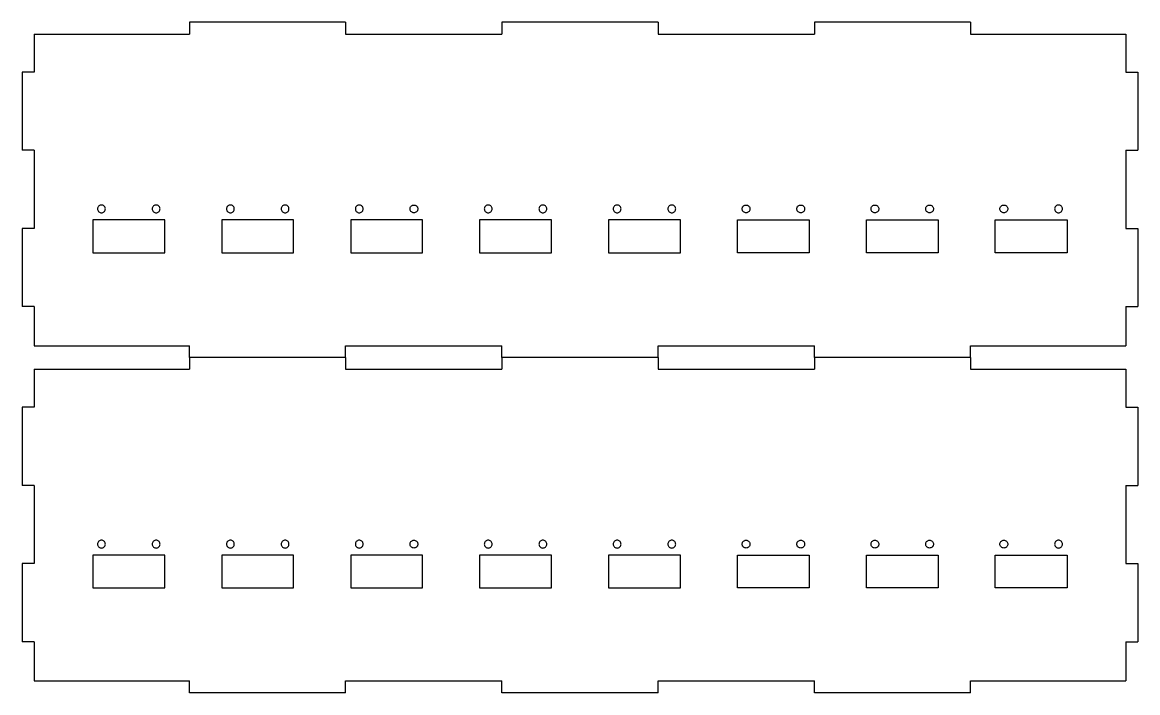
# Model space of a CAD drawing. Extents: x 141 to 952, y 136 to 693.
# Drawn here: x 455.4 to 740.9, y 521.9 to 693.5 of the extents above; entities that cross this region are included whole.
import ezdxf

# ---------------------------------------------------------------- set-up
doc = ezdxf.new("R2010")
doc.units = 0
doc.header["$MEASUREMENT"] = 0
doc.layers.get('0').update_dxf_attribs({"linetype": 'CONTINUOUS'})

msp = doc.modelspace()

# ---------------------------------------------------------------- linework, layer by layer
at = {"color": 7}
for p, q in [((538.18, 693.48), (498.18, 693.48)), ((618.18, 693.48), (578.18, 693.48)), ((698.18, 693.48), (658.18, 693.48)), ((458.41, 690.48), (498.18, 690.48)), ((538.18, 690.48), (578.18, 690.48)), ((618.18, 690.48), (658.18, 690.48)), ((698.18, 690.48), (737.94, 690.48)), ((474.69, 645.9), (474.68, 645.73)), ((474.68, 645.73), (474.69, 645.56)), ((474.74, 646.07), (474.69, 645.9)), ((474.69, 645.56), (474.74, 645.39)), ((474.81, 646.23), (474.74, 646.07)), ((474.74, 645.39), (474.81, 645.23)), ((474.91, 646.37), (474.81, 646.23)), ((475.04, 646.5), (474.91, 646.37)), ((475.18, 646.6), (475.04, 646.5)), ((475.34, 646.67), (475.18, 646.6)), ((475.51, 646.71), (475.34, 646.67)), ((475.68, 646.73), (475.51, 646.71)), ((475.85, 646.71), (475.68, 646.73)), ((476.02, 646.67), (475.85, 646.71)), ((476.18, 646.6), (476.02, 646.67)), ((476.32, 646.5), (476.18, 646.6)), ((476.45, 646.37), (476.32, 646.5)), ((476.55, 646.23), (476.45, 646.37)), ((476.62, 646.07), (476.55, 646.23)), ((476.55, 645.23), (476.62, 645.39)), ((476.66, 645.9), (476.62, 646.07)), ((476.62, 645.39), (476.66, 645.56)), ((476.68, 645.73), (476.66, 645.9)), ((476.66, 645.56), (476.68, 645.73)), ((488.69, 645.9), (488.68, 645.73)), ((488.68, 645.73), (488.69, 645.56)), ((488.74, 646.07), (488.69, 645.9)), ((488.69, 645.56), (488.74, 645.39)), ((488.81, 646.23), (488.74, 646.07)), ((488.74, 645.39), (488.81, 645.23)), ((488.91, 646.37), (488.81, 646.23)), ((489.04, 646.5), (488.91, 646.37)), ((489.18, 646.6), (489.04, 646.5)), ((489.34, 646.67), (489.18, 646.6)), ((489.51, 646.71), (489.34, 646.67)), ((489.68, 646.73), (489.51, 646.71)), ((489.85, 646.71), (489.68, 646.73)), ((490.02, 646.67), (489.85, 646.71)), ((490.18, 646.6), (490.02, 646.67)), ((490.32, 646.5), (490.18, 646.6)), ((490.45, 646.37), (490.32, 646.5)), ((490.55, 646.23), (490.45, 646.37)), ((490.62, 646.07), (490.55, 646.23)), ((490.55, 645.23), (490.62, 645.39)), ((490.66, 645.9), (490.62, 646.07)), ((490.62, 645.39), (490.66, 645.56)), ((490.68, 645.73), (490.66, 645.9)), ((490.66, 645.56), (490.68, 645.73)), ((507.69, 645.9), (507.68, 645.73)), ((507.68, 645.73), (507.69, 645.56)), ((507.74, 646.07), (507.69, 645.9)), ((507.69, 645.56), (507.74, 645.39)), ((507.81, 646.23), (507.74, 646.07)), ((507.74, 645.39), (507.81, 645.23)), ((507.91, 646.37), (507.81, 646.23)), ((508.04, 646.5), (507.91, 646.37)), ((508.18, 646.6), (508.04, 646.5)), ((508.34, 646.67), (508.18, 646.6)), ((508.51, 646.71), (508.34, 646.67)), ((508.68, 646.73), (508.51, 646.71)), ((508.85, 646.71), (508.68, 646.73)), ((509.02, 646.67), (508.85, 646.71)), ((509.18, 646.6), (509.02, 646.67)), ((509.32, 646.5), (509.18, 646.6)), ((509.45, 646.37), (509.32, 646.5)), ((509.55, 646.23), (509.45, 646.37)), ((509.62, 646.07), (509.55, 646.23)), ((509.55, 645.23), (509.62, 645.39)), ((509.66, 645.9), (509.62, 646.07)), ((509.62, 645.39), (509.66, 645.56)), ((509.68, 645.73), (509.66, 645.9)), ((509.66, 645.56), (509.68, 645.73)), ((521.69, 645.9), (521.68, 645.73)), ((521.68, 645.73), (521.69, 645.56)), ((521.74, 646.07), (521.69, 645.9)), ((521.69, 645.56), (521.74, 645.39)), ((521.81, 646.23), (521.74, 646.07)), ((521.74, 645.39), (521.81, 645.23)), ((521.91, 646.37), (521.81, 646.23)), ((522.04, 646.5), (521.91, 646.37)), ((522.18, 646.6), (522.04, 646.5)), ((522.34, 646.67), (522.18, 646.6)), ((522.51, 646.71), (522.34, 646.67)), ((522.68, 646.73), (522.51, 646.71)), ((522.85, 646.71), (522.68, 646.73)), ((523.02, 646.67), (522.85, 646.71)), ((523.18, 646.6), (523.02, 646.67)), ((523.32, 646.5), (523.18, 646.6)), ((523.45, 646.37), (523.32, 646.5)), ((523.55, 646.23), (523.45, 646.37)), ((523.62, 646.07), (523.55, 646.23)), ((523.55, 645.23), (523.62, 645.39)), ((523.66, 645.9), (523.62, 646.07)), ((523.62, 645.39), (523.66, 645.56)), ((523.68, 645.73), (523.66, 645.9)), ((523.66, 645.56), (523.68, 645.73)), ((540.69, 645.9), (540.68, 645.73)), ((540.68, 645.73), (540.69, 645.56)), ((540.74, 646.07), (540.69, 645.9)), ((540.69, 645.56), (540.74, 645.39)), ((540.81, 646.23), (540.74, 646.07)), ((540.74, 645.39), (540.81, 645.23)), ((540.91, 646.37), (540.81, 646.23)), ((541.04, 646.5), (540.91, 646.37)), ((541.18, 646.6), (541.04, 646.5)), ((541.34, 646.67), (541.18, 646.6)), ((541.51, 646.71), (541.34, 646.67)), ((541.68, 646.73), (541.51, 646.71)), ((541.85, 646.71), (541.68, 646.73)), ((542.02, 646.67), (541.85, 646.71)), ((542.18, 646.6), (542.02, 646.67)), ((542.32, 646.5), (542.18, 646.6)), ((542.45, 646.37), (542.32, 646.5)), ((542.55, 646.23), (542.45, 646.37)), ((542.62, 646.07), (542.55, 646.23)), ((542.55, 645.23), (542.62, 645.39)), ((542.66, 645.9), (542.62, 646.07)), ((542.62, 645.39), (542.66, 645.56)), ((542.68, 645.73), (542.66, 645.9)), ((542.66, 645.56), (542.68, 645.73)), ((554.68, 645.73), (554.69, 645.9)), ((554.69, 645.56), (554.68, 645.73)), ((554.69, 645.9), (554.74, 646.07)), ((554.74, 645.39), (554.69, 645.56)), ((554.74, 646.07), (554.81, 646.23)), ((554.81, 645.23), (554.74, 645.39)), ((554.81, 646.23), (554.91, 646.37)), ((554.91, 646.37), (555.04, 646.5)), ((555.04, 646.5), (555.18, 646.6)), ((555.18, 646.6), (555.34, 646.67)), ((555.34, 646.67), (555.5, 646.71)), ((555.5, 646.71), (555.68, 646.73)), ((555.68, 646.73), (555.85, 646.71)), ((555.85, 646.71), (556.02, 646.67)), ((556.02, 646.67), (556.18, 646.6)), ((556.18, 646.6), (556.32, 646.5)), ((556.32, 646.5), (556.44, 646.37)), ((556.44, 646.37), (556.54, 646.23)), ((556.54, 646.23), (556.62, 646.07)), ((556.62, 645.39), (556.55, 645.23)), ((556.62, 646.07), (556.66, 645.9)), ((556.66, 645.56), (556.62, 645.39)), ((556.66, 645.9), (556.68, 645.73)), ((556.68, 645.73), (556.66, 645.56)), ((573.69, 645.9), (573.68, 645.73)), ((573.68, 645.73), (573.69, 645.56)), ((573.74, 646.07), (573.69, 645.9)), ((573.69, 645.56), (573.74, 645.39)), ((573.81, 646.23), (573.74, 646.07)), ((573.74, 645.39), (573.81, 645.23)), ((573.91, 646.37), (573.81, 646.23)), ((574.04, 646.5), (573.91, 646.37)), ((574.18, 646.6), (574.04, 646.5)), ((574.34, 646.67), (574.18, 646.6)), ((574.51, 646.71), (574.34, 646.67)), ((574.68, 646.73), (574.51, 646.71)), ((574.85, 646.71), (574.68, 646.73)), ((575.02, 646.67), (574.85, 646.71)), ((575.18, 646.6), (575.02, 646.67)), ((575.32, 646.5), (575.18, 646.6)), ((575.45, 646.37), (575.32, 646.5)), ((575.55, 646.23), (575.45, 646.37)), ((575.62, 646.07), (575.55, 646.23)), ((575.55, 645.23), (575.62, 645.39)), ((575.66, 645.9), (575.62, 646.07)), ((575.62, 645.39), (575.66, 645.56)), ((575.68, 645.73), (575.66, 645.9)), ((575.66, 645.56), (575.68, 645.73)), ((587.69, 645.9), (587.68, 645.73)), ((587.68, 645.73), (587.69, 645.56)), ((587.74, 646.07), (587.69, 645.9)), ((587.69, 645.56), (587.74, 645.39)), ((587.81, 646.23), (587.74, 646.07)), ((587.74, 645.39), (587.81, 645.23)), ((587.91, 646.37), (587.81, 646.23)), ((588.04, 646.5), (587.91, 646.37)), ((588.18, 646.6), (588.04, 646.5)), ((588.34, 646.67), (588.18, 646.6)), ((588.51, 646.71), (588.34, 646.67)), ((588.68, 646.73), (588.51, 646.71)), ((588.85, 646.71), (588.68, 646.73)), ((589.02, 646.67), (588.85, 646.71)), ((589.18, 646.6), (589.02, 646.67)), ((589.32, 646.5), (589.18, 646.6)), ((589.45, 646.37), (589.32, 646.5)), ((589.55, 646.23), (589.45, 646.37)), ((589.62, 646.07), (589.55, 646.23)), ((589.55, 645.23), (589.62, 645.39)), ((589.66, 645.9), (589.62, 646.07)), ((589.62, 645.39), (589.66, 645.56)), ((589.68, 645.73), (589.66, 645.9)), ((589.66, 645.56), (589.68, 645.73)), ((606.69, 645.9), (606.68, 645.73)), ((606.68, 645.73), (606.69, 645.56)), ((606.74, 646.07), (606.69, 645.9)), ((606.69, 645.56), (606.74, 645.39)), ((606.81, 646.23), (606.74, 646.07)), ((606.74, 645.39), (606.81, 645.23)), ((606.91, 646.37), (606.81, 646.23)), ((607.04, 646.5), (606.91, 646.37)), ((607.18, 646.6), (607.04, 646.5)), ((607.34, 646.67), (607.18, 646.6)), ((607.51, 646.71), (607.34, 646.67)), ((607.68, 646.73), (607.51, 646.71)), ((607.85, 646.71), (607.68, 646.73)), ((608.02, 646.67), (607.85, 646.71)), ((608.18, 646.6), (608.02, 646.67)), ((608.32, 646.5), (608.18, 646.6)), ((608.45, 646.37), (608.32, 646.5)), ((608.55, 646.23), (608.45, 646.37)), ((608.62, 646.07), (608.55, 646.23)), ((608.55, 645.23), (608.62, 645.39)), ((608.66, 645.9), (608.62, 646.07)), ((608.62, 645.39), (608.66, 645.56)), ((608.68, 645.73), (608.66, 645.9)), ((608.66, 645.56), (608.68, 645.73)), ((620.69, 645.9), (620.68, 645.73)), ((620.68, 645.73), (620.69, 645.56)), ((620.74, 646.07), (620.69, 645.9)), ((620.69, 645.56), (620.74, 645.39)), ((620.81, 646.23), (620.74, 646.07)), ((620.74, 645.39), (620.81, 645.23)), ((620.91, 646.37), (620.81, 646.23)), ((621.04, 646.5), (620.91, 646.37)), ((621.18, 646.6), (621.04, 646.5)), ((621.34, 646.67), (621.18, 646.6)), ((621.51, 646.71), (621.34, 646.67)), ((621.68, 646.73), (621.51, 646.71)), ((621.85, 646.71), (621.68, 646.73)), ((622.02, 646.67), (621.85, 646.71)), ((622.18, 646.6), (622.02, 646.67)), ((622.32, 646.5), (622.18, 646.6)), ((622.45, 646.37), (622.32, 646.5)), ((622.55, 646.23), (622.45, 646.37)), ((622.62, 646.07), (622.55, 646.23)), ((622.55, 645.23), (622.62, 645.39)), ((622.66, 645.9), (622.62, 646.07)), ((622.62, 645.39), (622.66, 645.56)), ((622.68, 645.73), (622.66, 645.9)), ((622.66, 645.56), (622.68, 645.73)), ((639.68, 645.73), (639.69, 645.9)), ((639.69, 645.56), (639.68, 645.73)), ((639.69, 645.9), (639.74, 646.07)), ((639.74, 645.39), (639.69, 645.56)), ((639.74, 646.07), (639.81, 646.23)), ((639.81, 645.23), (639.74, 645.39)), ((639.81, 646.23), (639.91, 646.37)), ((639.91, 646.37), (640.04, 646.5)), ((640.04, 646.5), (640.18, 646.6)), ((640.18, 646.6), (640.34, 646.67)), ((640.34, 646.67), (640.5, 646.71)), ((640.5, 646.71), (640.68, 646.73)), ((640.68, 646.73), (640.85, 646.71)), ((640.85, 646.71), (641.02, 646.67)), ((641.02, 646.67), (641.18, 646.6)), ((641.18, 646.6), (641.32, 646.5)), ((641.32, 646.5), (641.44, 646.37)), ((641.44, 646.37), (641.54, 646.23)), ((641.54, 646.23), (641.62, 646.07)), ((641.62, 645.39), (641.55, 645.23)), ((641.62, 646.07), (641.66, 645.9)), ((641.66, 645.56), (641.62, 645.39)), ((641.66, 645.9), (641.68, 645.73)), ((641.68, 645.73), (641.66, 645.56)), ((653.68, 645.73), (653.69, 645.9)), ((653.69, 645.56), (653.68, 645.73)), ((653.69, 645.9), (653.74, 646.07)), ((653.74, 645.39), (653.69, 645.56)), ((653.74, 646.07), (653.81, 646.23)), ((653.81, 645.23), (653.74, 645.39)), ((653.81, 646.23), (653.91, 646.37)), ((653.91, 646.37), (654.04, 646.5)), ((654.04, 646.5), (654.18, 646.6)), ((654.18, 646.6), (654.34, 646.67)), ((654.34, 646.67), (654.5, 646.71)), ((654.5, 646.71), (654.68, 646.73)), ((654.68, 646.73), (654.85, 646.71)), ((654.85, 646.71), (655.02, 646.67)), ((655.02, 646.67), (655.18, 646.6)), ((655.18, 646.6), (655.32, 646.5)), ((655.32, 646.5), (655.44, 646.37)), ((655.44, 646.37), (655.54, 646.23)), ((655.54, 646.23), (655.62, 646.07)), ((655.62, 645.39), (655.55, 645.23)), ((655.62, 646.07), (655.66, 645.9)), ((655.66, 645.56), (655.62, 645.39)), ((655.66, 645.9), (655.68, 645.73)), ((655.68, 645.73), (655.66, 645.56)), ((672.68, 645.73), (672.69, 645.9)), ((672.69, 645.56), (672.68, 645.73)), ((672.69, 645.9), (672.74, 646.07)), ((672.74, 645.39), (672.69, 645.56)), ((672.74, 646.07), (672.81, 646.23)), ((672.81, 645.23), (672.74, 645.39)), ((672.81, 646.23), (672.91, 646.37)), ((672.91, 646.37), (673.04, 646.5)), ((673.04, 646.5), (673.18, 646.6)), ((673.18, 646.6), (673.34, 646.67)), ((673.34, 646.67), (673.5, 646.71)), ((673.5, 646.71), (673.68, 646.73)), ((673.68, 646.73), (673.85, 646.71)), ((673.85, 646.71), (674.02, 646.67)), ((674.02, 646.67), (674.18, 646.6)), ((674.18, 646.6), (674.32, 646.5)), ((674.32, 646.5), (674.44, 646.37)), ((674.44, 646.37), (674.54, 646.23)), ((674.54, 646.23), (674.62, 646.07)), ((674.62, 645.39), (674.55, 645.23)), ((674.62, 646.07), (674.66, 645.9)), ((674.66, 645.56), (674.62, 645.39)), ((674.66, 645.9), (674.68, 645.73)), ((674.68, 645.73), (674.66, 645.56)), ((686.68, 645.73), (686.69, 645.9)), ((686.69, 645.56), (686.68, 645.73)), ((686.69, 645.9), (686.74, 646.07)), ((686.74, 645.39), (686.69, 645.56)), ((686.74, 646.07), (686.81, 646.23)), ((686.81, 645.23), (686.74, 645.39)), ((686.81, 646.23), (686.91, 646.37)), ((686.91, 646.37), (687.04, 646.5)), ((687.04, 646.5), (687.18, 646.6)), ((687.18, 646.6), (687.34, 646.67)), ((687.34, 646.67), (687.5, 646.71)), ((687.5, 646.71), (687.68, 646.73)), ((687.68, 646.73), (687.85, 646.71)), ((687.85, 646.71), (688.02, 646.67)), ((688.02, 646.67), (688.18, 646.6)), ((688.18, 646.6), (688.32, 646.5)), ((688.32, 646.5), (688.44, 646.37)), ((688.44, 646.37), (688.54, 646.23)), ((688.54, 646.23), (688.62, 646.07)), ((688.62, 645.39), (688.55, 645.23)), ((688.62, 646.07), (688.66, 645.9)), ((688.66, 645.56), (688.62, 645.39)), ((688.66, 645.9), (688.68, 645.73)), ((688.68, 645.73), (688.66, 645.56)), ((705.68, 645.73), (705.69, 645.9)), ((705.69, 645.56), (705.68, 645.73)), ((705.69, 645.9), (705.74, 646.07)), ((705.74, 645.39), (705.69, 645.56)), ((705.74, 646.07), (705.81, 646.23)), ((705.81, 645.23), (705.74, 645.39)), ((705.81, 646.23), (705.91, 646.37)), ((705.91, 646.37), (706.04, 646.5)), ((706.04, 646.5), (706.18, 646.6)), ((706.18, 646.6), (706.34, 646.67)), ((706.34, 646.67), (706.5, 646.71)), ((706.5, 646.71), (706.68, 646.73)), ((706.68, 646.73), (706.85, 646.71)), ((706.85, 646.71), (707.02, 646.67)), ((707.02, 646.67), (707.18, 646.6)), ((707.18, 646.6), (707.32, 646.5)), ((707.32, 646.5), (707.44, 646.37)), ((707.44, 646.37), (707.54, 646.23)), ((707.54, 646.23), (707.62, 646.07)), ((707.62, 645.39), (707.55, 645.23)), ((707.62, 646.07), (707.66, 645.9)), ((707.66, 645.56), (707.62, 645.39)), ((707.66, 645.9), (707.68, 645.73)), ((707.68, 645.73), (707.66, 645.56)), ((719.69, 645.9), (719.68, 645.73)), ((719.68, 645.73), (719.69, 645.56)), ((719.74, 646.07), (719.69, 645.9)), ((719.69, 645.56), (719.74, 645.39)), ((719.81, 646.23), (719.74, 646.07)), ((719.74, 645.39), (719.81, 645.23)), ((719.91, 646.37), (719.81, 646.23)), ((720.04, 646.5), (719.91, 646.37)), ((720.18, 646.6), (720.04, 646.5)), ((720.34, 646.67), (720.18, 646.6)), ((720.51, 646.71), (720.34, 646.67)), ((720.68, 646.73), (720.51, 646.71)), ((720.85, 646.71), (720.68, 646.73)), ((721.02, 646.67), (720.85, 646.71)), ((721.18, 646.6), (721.02, 646.67)), ((721.32, 646.5), (721.18, 646.6)), ((721.45, 646.37), (721.32, 646.5)), ((721.55, 646.23), (721.45, 646.37)), ((721.62, 646.07), (721.55, 646.23)), ((721.55, 645.23), (721.62, 645.39)), ((721.66, 645.9), (721.62, 646.07)), ((721.62, 645.39), (721.66, 645.56)), ((721.68, 645.73), (721.66, 645.9)), ((721.66, 645.56), (721.68, 645.73)), ((473.54, 642.93), (473.48, 642.93)), ((473.48, 642.93), (473.48, 634.56)), ((491.88, 642.93), (473.54, 642.93)), ((474.81, 645.23), (474.91, 645.09)), ((474.91, 645.09), (475.04, 644.96)), ((475.04, 644.96), (475.18, 644.86)), ((475.18, 644.86), (475.34, 644.79)), ((475.34, 644.79), (475.51, 644.74)), ((475.51, 644.74), (475.68, 644.73)), ((475.68, 644.73), (475.85, 644.74)), ((475.85, 644.74), (476.02, 644.79)), ((476.02, 644.79), (476.18, 644.86)), ((476.18, 644.86), (476.32, 644.96)), ((476.32, 644.96), (476.45, 645.09)), ((476.45, 645.09), (476.55, 645.23)), ((488.81, 645.23), (488.91, 645.09)), ((488.91, 645.09), (489.04, 644.96)), ((489.04, 644.96), (489.18, 644.86)), ((489.18, 644.86), (489.34, 644.79)), ((489.34, 644.79), (489.51, 644.74)), ((489.51, 644.74), (489.68, 644.73)), ((489.68, 644.73), (489.85, 644.74)), ((489.85, 644.74), (490.02, 644.79)), ((490.02, 644.79), (490.18, 644.86)), ((490.18, 644.86), (490.32, 644.96)), ((490.32, 644.96), (490.45, 645.09)), ((490.45, 645.09), (490.55, 645.23)), ((491.88, 642.9), (491.88, 642.93)), ((491.88, 634.53), (491.88, 642.9)), ((506.54, 642.93), (506.48, 642.93)), ((506.48, 642.93), (506.48, 634.56)), ((524.88, 642.93), (506.54, 642.93)), ((507.81, 645.23), (507.91, 645.09)), ((507.91, 645.09), (508.04, 644.96)), ((508.04, 644.96), (508.18, 644.86)), ((508.18, 644.86), (508.34, 644.79)), ((508.34, 644.79), (508.51, 644.74)), ((508.51, 644.74), (508.68, 644.73)), ((508.68, 644.73), (508.85, 644.74)), ((508.85, 644.74), (509.02, 644.79)), ((509.02, 644.79), (509.18, 644.86)), ((509.18, 644.86), (509.32, 644.96)), ((509.32, 644.96), (509.45, 645.09)), ((509.45, 645.09), (509.55, 645.23)), ((521.81, 645.23), (521.91, 645.09)), ((521.91, 645.09), (522.04, 644.96)), ((522.04, 644.96), (522.18, 644.86)), ((522.18, 644.86), (522.34, 644.79)), ((522.34, 644.79), (522.51, 644.74)), ((522.51, 644.74), (522.68, 644.73)), ((522.68, 644.73), (522.85, 644.74)), ((522.85, 644.74), (523.02, 644.79)), ((523.02, 644.79), (523.18, 644.86)), ((523.18, 644.86), (523.32, 644.96)), ((523.32, 644.96), (523.45, 645.09)), ((523.45, 645.09), (523.55, 645.23)), ((524.88, 642.9), (524.88, 642.93)), ((524.88, 634.53), (524.88, 642.9)), ((539.54, 642.93), (539.48, 642.93)), ((539.48, 642.93), (539.48, 634.56)), ((557.88, 642.93), (539.54, 642.93)), ((540.81, 645.23), (540.91, 645.09)), ((540.91, 645.09), (541.04, 644.96)), ((541.04, 644.96), (541.18, 644.86)), ((541.18, 644.86), (541.34, 644.79)), ((541.34, 644.79), (541.51, 644.74)), ((541.51, 644.74), (541.68, 644.73)), ((541.68, 644.73), (541.85, 644.74)), ((541.85, 644.74), (542.02, 644.79)), ((542.02, 644.79), (542.18, 644.86)), ((542.18, 644.86), (542.32, 644.96)), ((542.32, 644.96), (542.45, 645.09)), ((542.45, 645.09), (542.55, 645.23)), ((554.91, 645.09), (554.81, 645.23)), ((555.04, 644.96), (554.91, 645.09)), ((555.18, 644.86), (555.04, 644.96)), ((555.34, 644.79), (555.18, 644.86)), ((555.51, 644.74), (555.34, 644.79)), ((555.68, 644.73), (555.51, 644.74)), ((555.85, 644.74), (555.68, 644.73)), ((556.02, 644.79), (555.85, 644.74)), ((556.18, 644.86), (556.02, 644.79)), ((556.32, 644.96), (556.18, 644.86)), ((556.45, 645.09), (556.32, 644.96)), ((556.55, 645.23), (556.45, 645.09)), ((557.88, 642.9), (557.88, 642.93)), ((557.88, 634.53), (557.88, 642.9)), ((572.54, 642.93), (572.48, 642.93)), ((572.48, 642.93), (572.48, 634.56)), ((590.88, 642.93), (572.54, 642.93)), ((573.81, 645.23), (573.91, 645.09)), ((573.91, 645.09), (574.04, 644.96)), ((574.04, 644.96), (574.18, 644.86)), ((574.18, 644.86), (574.34, 644.79)), ((574.34, 644.79), (574.51, 644.74)), ((574.51, 644.74), (574.68, 644.73)), ((574.68, 644.73), (574.85, 644.74)), ((574.85, 644.74), (575.02, 644.79)), ((575.02, 644.79), (575.18, 644.86)), ((575.18, 644.86), (575.32, 644.96)), ((575.32, 644.96), (575.45, 645.09)), ((575.45, 645.09), (575.55, 645.23)), ((587.81, 645.23), (587.91, 645.09)), ((587.91, 645.09), (588.04, 644.96)), ((588.04, 644.96), (588.18, 644.86)), ((588.18, 644.86), (588.34, 644.79)), ((588.34, 644.79), (588.51, 644.74)), ((588.51, 644.74), (588.68, 644.73)), ((588.68, 644.73), (588.85, 644.74)), ((588.85, 644.74), (589.02, 644.79)), ((589.02, 644.79), (589.18, 644.86)), ((589.18, 644.86), (589.32, 644.96)), ((589.32, 644.96), (589.45, 645.09)), ((589.45, 645.09), (589.55, 645.23)), ((590.88, 642.9), (590.88, 642.93)), ((590.88, 634.53), (590.88, 642.9)), ((605.54, 642.93), (605.48, 642.93)), ((605.48, 642.93), (605.48, 634.56)), ((623.88, 642.93), (605.54, 642.93)), ((606.81, 645.23), (606.91, 645.09)), ((606.91, 645.09), (607.04, 644.96)), ((607.04, 644.96), (607.18, 644.86)), ((607.18, 644.86), (607.34, 644.79)), ((607.34, 644.79), (607.51, 644.74)), ((607.51, 644.74), (607.68, 644.73)), ((607.68, 644.73), (607.85, 644.74)), ((607.85, 644.74), (608.02, 644.79)), ((608.02, 644.79), (608.18, 644.86)), ((608.18, 644.86), (608.32, 644.96)), ((608.32, 644.96), (608.45, 645.09)), ((608.45, 645.09), (608.55, 645.23)), ((620.81, 645.23), (620.91, 645.09)), ((620.91, 645.09), (621.04, 644.96)), ((621.04, 644.96), (621.18, 644.86)), ((621.18, 644.86), (621.34, 644.79)), ((621.34, 644.79), (621.51, 644.74)), ((621.51, 644.74), (621.68, 644.73)), ((621.68, 644.73), (621.85, 644.74)), ((621.85, 644.74), (622.02, 644.79)), ((622.02, 644.79), (622.18, 644.86)), ((622.18, 644.86), (622.32, 644.96)), ((622.32, 644.96), (622.45, 645.09)), ((622.45, 645.09), (622.55, 645.23)), ((623.88, 642.9), (623.88, 642.93)), ((623.88, 634.53), (623.88, 642.9)), ((638.48, 634.56), (638.48, 642.93)), ((638.48, 642.93), (638.54, 642.93)), ((638.54, 642.93), (656.88, 642.93)), ((639.91, 645.09), (639.81, 645.23)), ((640.04, 644.96), (639.91, 645.09)), ((640.18, 644.86), (640.04, 644.96)), ((640.34, 644.79), (640.18, 644.86)), ((640.51, 644.74), (640.34, 644.79)), ((640.68, 644.73), (640.51, 644.74)), ((640.85, 644.74), (640.68, 644.73)), ((641.02, 644.79), (640.85, 644.74)), ((641.18, 644.86), (641.02, 644.79)), ((641.32, 644.96), (641.18, 644.86)), ((641.45, 645.09), (641.32, 644.96)), ((641.55, 645.23), (641.45, 645.09)), ((653.91, 645.09), (653.81, 645.23)), ((654.04, 644.96), (653.91, 645.09)), ((654.18, 644.86), (654.04, 644.96)), ((654.34, 644.79), (654.18, 644.86)), ((654.51, 644.74), (654.34, 644.79)), ((654.68, 644.73), (654.51, 644.74)), ((654.85, 644.74), (654.68, 644.73)), ((655.02, 644.79), (654.85, 644.74)), ((655.18, 644.86), (655.02, 644.79)), ((655.32, 644.96), (655.18, 644.86)), ((655.45, 645.09), (655.32, 644.96)), ((655.55, 645.23), (655.45, 645.09)), ((656.88, 642.93), (656.88, 642.9)), ((656.88, 642.9), (656.88, 634.53)), ((671.48, 634.56), (671.48, 642.93)), ((671.48, 642.93), (671.54, 642.93)), ((671.54, 642.93), (689.88, 642.93)), ((672.91, 645.09), (672.81, 645.23)), ((673.04, 644.96), (672.91, 645.09)), ((673.18, 644.86), (673.04, 644.96)), ((673.34, 644.79), (673.18, 644.86)), ((673.51, 644.74), (673.34, 644.79)), ((673.68, 644.73), (673.51, 644.74)), ((673.85, 644.74), (673.68, 644.73)), ((674.02, 644.79), (673.85, 644.74)), ((674.18, 644.86), (674.02, 644.79)), ((674.32, 644.96), (674.18, 644.86)), ((674.45, 645.09), (674.32, 644.96)), ((674.55, 645.23), (674.45, 645.09)), ((686.91, 645.09), (686.81, 645.23)), ((687.04, 644.96), (686.91, 645.09)), ((687.18, 644.86), (687.04, 644.96)), ((687.34, 644.79), (687.18, 644.86)), ((687.51, 644.74), (687.34, 644.79)), ((687.68, 644.73), (687.51, 644.74)), ((687.85, 644.74), (687.68, 644.73)), ((688.02, 644.79), (687.85, 644.74)), ((688.18, 644.86), (688.02, 644.79)), ((688.32, 644.96), (688.18, 644.86)), ((688.45, 645.09), (688.32, 644.96)), ((688.55, 645.23), (688.45, 645.09)), ((689.88, 642.93), (689.88, 642.9)), ((689.88, 642.9), (689.88, 634.53)), ((704.48, 634.56), (704.48, 642.93)), ((704.48, 642.93), (704.54, 642.93)), ((704.54, 642.93), (722.88, 642.93)), ((705.91, 645.09), (705.81, 645.23)), ((706.04, 644.96), (705.91, 645.09)), ((706.18, 644.86), (706.04, 644.96)), ((706.34, 644.79), (706.18, 644.86)), ((706.51, 644.74), (706.34, 644.79)), ((706.68, 644.73), (706.51, 644.74)), ((706.85, 644.74), (706.68, 644.73)), ((707.02, 644.79), (706.85, 644.74)), ((707.18, 644.86), (707.02, 644.79)), ((707.32, 644.96), (707.18, 644.86)), ((707.45, 645.09), (707.32, 644.96)), ((707.55, 645.23), (707.45, 645.09)), ((719.81, 645.23), (719.91, 645.09)), ((719.91, 645.09), (720.04, 644.96)), ((720.04, 644.96), (720.18, 644.86)), ((720.18, 644.86), (720.34, 644.79)), ((720.34, 644.79), (720.51, 644.74)), ((720.51, 644.74), (720.68, 644.73)), ((720.68, 644.73), (720.85, 644.74)), ((720.85, 644.74), (721.02, 644.79)), ((721.02, 644.79), (721.18, 644.86)), ((721.18, 644.86), (721.32, 644.96)), ((721.32, 644.96), (721.45, 645.09)), ((721.45, 645.09), (721.55, 645.23)), ((722.88, 642.93), (722.88, 642.9)), ((722.88, 642.9), (722.88, 634.53)), ((473.48, 634.56), (473.48, 634.53)), ((473.48, 634.53), (491.82, 634.53)), ((491.82, 634.53), (491.88, 634.53)), ((506.48, 634.56), (506.48, 634.53)), ((506.48, 634.53), (524.82, 634.53)), ((524.82, 634.53), (524.88, 634.53)), ((539.48, 634.56), (539.48, 634.53)), ((539.48, 634.53), (557.82, 634.53)), ((557.82, 634.53), (557.88, 634.53)), ((572.48, 634.56), (572.48, 634.53)), ((572.48, 634.53), (590.82, 634.53)), ((590.82, 634.53), (590.88, 634.53)), ((605.48, 634.56), (605.48, 634.53)), ((605.48, 634.53), (623.82, 634.53)), ((623.82, 634.53), (623.88, 634.53)), ((638.48, 634.53), (638.48, 634.56)), ((656.82, 634.53), (638.48, 634.53)), ((656.88, 634.53), (656.82, 634.53)), ((671.48, 634.53), (671.48, 634.56)), ((689.82, 634.53), (671.48, 634.53)), ((689.88, 634.53), (689.82, 634.53)), ((704.48, 634.53), (704.48, 634.56)), ((722.82, 634.53), (704.48, 634.53)), ((722.88, 634.53), (722.82, 634.53)), ((458.41, 610.71), (498.18, 610.71)), ((538.18, 610.71), (578.18, 610.71)), ((618.18, 610.71), (658.18, 610.71)), ((698.18, 610.71), (737.94, 610.71)), ((538.18, 607.71), (498.18, 607.71)), ((618.18, 607.71), (578.18, 607.71)), ((698.18, 607.71), (658.18, 607.71)), ((458.41, 604.71), (498.18, 604.71)), ((538.18, 604.71), (578.18, 604.71)), ((618.18, 604.71), (658.18, 604.71)), ((698.18, 604.71), (737.94, 604.71)), ((474.69, 560.13), (474.68, 559.96)), ((474.68, 559.96), (474.69, 559.78)), ((474.74, 560.3), (474.69, 560.13)), ((474.69, 559.78), (474.74, 559.61)), ((474.81, 560.46), (474.74, 560.3)), ((474.91, 560.6), (474.81, 560.46)), ((475.04, 560.72), (474.91, 560.6)), ((475.18, 560.82), (475.04, 560.72)), ((475.34, 560.9), (475.18, 560.82)), ((475.51, 560.94), (475.34, 560.9)), ((475.68, 560.96), (475.51, 560.94)), ((475.85, 560.94), (475.68, 560.96)), ((476.02, 560.9), (475.85, 560.94)), ((476.18, 560.82), (476.02, 560.9)), ((476.32, 560.72), (476.18, 560.82)), ((476.45, 560.6), (476.32, 560.72)), ((476.55, 560.46), (476.45, 560.6)), ((476.62, 560.3), (476.55, 560.46)), ((476.66, 560.13), (476.62, 560.3)), ((476.62, 559.61), (476.66, 559.78)), ((476.68, 559.96), (476.66, 560.13)), ((476.66, 559.78), (476.68, 559.96)), ((488.69, 560.13), (488.68, 559.96)), ((488.68, 559.96), (488.69, 559.78)), ((488.74, 560.3), (488.69, 560.13)), ((488.69, 559.78), (488.74, 559.61)), ((488.81, 560.46), (488.74, 560.3)), ((488.91, 560.6), (488.81, 560.46)), ((489.04, 560.72), (488.91, 560.6)), ((489.18, 560.82), (489.04, 560.72)), ((489.34, 560.9), (489.18, 560.82)), ((489.51, 560.94), (489.34, 560.9)), ((489.68, 560.96), (489.51, 560.94)), ((489.85, 560.94), (489.68, 560.96)), ((490.02, 560.9), (489.85, 560.94)), ((490.18, 560.82), (490.02, 560.9)), ((490.32, 560.72), (490.18, 560.82)), ((490.45, 560.6), (490.32, 560.72)), ((490.55, 560.46), (490.45, 560.6)), ((490.62, 560.3), (490.55, 560.46)), ((490.66, 560.13), (490.62, 560.3)), ((490.62, 559.61), (490.66, 559.78)), ((490.68, 559.96), (490.66, 560.13)), ((490.66, 559.78), (490.68, 559.96)), ((507.69, 560.13), (507.68, 559.96)), ((507.68, 559.96), (507.69, 559.78)), ((507.74, 560.3), (507.69, 560.13)), ((507.69, 559.78), (507.74, 559.61)), ((507.81, 560.46), (507.74, 560.3)), ((507.91, 560.6), (507.81, 560.46)), ((508.04, 560.72), (507.91, 560.6)), ((508.18, 560.82), (508.04, 560.72)), ((508.34, 560.9), (508.18, 560.82)), ((508.51, 560.94), (508.34, 560.9)), ((508.68, 560.96), (508.51, 560.94)), ((508.85, 560.94), (508.68, 560.96)), ((509.02, 560.9), (508.85, 560.94)), ((509.18, 560.82), (509.02, 560.9)), ((509.32, 560.72), (509.18, 560.82)), ((509.45, 560.6), (509.32, 560.72)), ((509.55, 560.46), (509.45, 560.6)), ((509.62, 560.3), (509.55, 560.46)), ((509.66, 560.13), (509.62, 560.3)), ((509.62, 559.61), (509.66, 559.78)), ((509.68, 559.96), (509.66, 560.13)), ((509.66, 559.78), (509.68, 559.96)), ((521.69, 560.13), (521.68, 559.96)), ((521.68, 559.96), (521.69, 559.78)), ((521.74, 560.3), (521.69, 560.13)), ((521.69, 559.78), (521.74, 559.61)), ((521.81, 560.46), (521.74, 560.3)), ((521.91, 560.6), (521.81, 560.46)), ((522.04, 560.72), (521.91, 560.6)), ((522.18, 560.82), (522.04, 560.72)), ((522.34, 560.9), (522.18, 560.82)), ((522.51, 560.94), (522.34, 560.9)), ((522.68, 560.96), (522.51, 560.94)), ((522.85, 560.94), (522.68, 560.96)), ((523.02, 560.9), (522.85, 560.94)), ((523.18, 560.82), (523.02, 560.9)), ((523.32, 560.72), (523.18, 560.82)), ((523.45, 560.6), (523.32, 560.72)), ((523.55, 560.46), (523.45, 560.6)), ((523.62, 560.3), (523.55, 560.46)), ((523.66, 560.13), (523.62, 560.3)), ((523.62, 559.61), (523.66, 559.78)), ((523.68, 559.96), (523.66, 560.13)), ((523.66, 559.78), (523.68, 559.96)), ((540.69, 560.13), (540.68, 559.96)), ((540.68, 559.96), (540.69, 559.78)), ((540.74, 560.3), (540.69, 560.13)), ((540.69, 559.78), (540.74, 559.61)), ((540.81, 560.46), (540.74, 560.3)), ((540.91, 560.6), (540.81, 560.46)), ((541.04, 560.72), (540.91, 560.6)), ((541.18, 560.82), (541.04, 560.72)), ((541.34, 560.9), (541.18, 560.82)), ((541.51, 560.94), (541.34, 560.9)), ((541.68, 560.96), (541.51, 560.94)), ((541.85, 560.94), (541.68, 560.96)), ((542.02, 560.9), (541.85, 560.94)), ((542.18, 560.82), (542.02, 560.9)), ((542.32, 560.72), (542.18, 560.82)), ((542.45, 560.6), (542.32, 560.72)), ((542.55, 560.46), (542.45, 560.6)), ((542.62, 560.3), (542.55, 560.46)), ((542.66, 560.13), (542.62, 560.3)), ((542.62, 559.61), (542.66, 559.78)), ((542.68, 559.96), (542.66, 560.13)), ((542.66, 559.78), (542.68, 559.96)), ((554.68, 559.96), (554.69, 560.13)), ((554.69, 559.78), (554.68, 559.96)), ((554.69, 560.13), (554.74, 560.3)), ((554.74, 559.61), (554.69, 559.78)), ((554.74, 560.3), (554.81, 560.46)), ((554.81, 560.46), (554.91, 560.6)), ((554.91, 560.6), (555.04, 560.72)), ((555.04, 560.72), (555.18, 560.82)), ((555.18, 560.82), (555.34, 560.9)), ((555.34, 560.9), (555.5, 560.94)), ((555.5, 560.94), (555.68, 560.96)), ((555.68, 560.96), (555.85, 560.94)), ((555.85, 560.94), (556.02, 560.9)), ((556.02, 560.9), (556.18, 560.82)), ((556.18, 560.82), (556.32, 560.72)), ((556.32, 560.72), (556.44, 560.6)), ((556.44, 560.6), (556.54, 560.46)), ((556.54, 560.46), (556.62, 560.3)), ((556.62, 560.3), (556.66, 560.13)), ((556.66, 559.78), (556.62, 559.61)), ((556.66, 560.13), (556.68, 559.96)), ((556.68, 559.96), (556.66, 559.78)), ((573.69, 560.13), (573.68, 559.96)), ((573.68, 559.96), (573.69, 559.78)), ((573.74, 560.3), (573.69, 560.13)), ((573.69, 559.78), (573.74, 559.61)), ((573.81, 560.46), (573.74, 560.3)), ((573.91, 560.6), (573.81, 560.46)), ((574.04, 560.72), (573.91, 560.6)), ((574.18, 560.82), (574.04, 560.72)), ((574.34, 560.9), (574.18, 560.82)), ((574.51, 560.94), (574.34, 560.9)), ((574.68, 560.96), (574.51, 560.94)), ((574.85, 560.94), (574.68, 560.96)), ((575.02, 560.9), (574.85, 560.94)), ((575.18, 560.82), (575.02, 560.9)), ((575.32, 560.72), (575.18, 560.82)), ((575.45, 560.6), (575.32, 560.72)), ((575.55, 560.46), (575.45, 560.6)), ((575.62, 560.3), (575.55, 560.46)), ((575.66, 560.13), (575.62, 560.3)), ((575.62, 559.61), (575.66, 559.78)), ((575.68, 559.96), (575.66, 560.13)), ((575.66, 559.78), (575.68, 559.96)), ((587.69, 560.13), (587.68, 559.96)), ((587.68, 559.96), (587.69, 559.78)), ((587.74, 560.3), (587.69, 560.13)), ((587.69, 559.78), (587.74, 559.61)), ((587.81, 560.46), (587.74, 560.3)), ((587.91, 560.6), (587.81, 560.46)), ((588.04, 560.72), (587.91, 560.6)), ((588.18, 560.82), (588.04, 560.72)), ((588.34, 560.9), (588.18, 560.82)), ((588.51, 560.94), (588.34, 560.9)), ((588.68, 560.96), (588.51, 560.94)), ((588.85, 560.94), (588.68, 560.96)), ((589.02, 560.9), (588.85, 560.94)), ((589.18, 560.82), (589.02, 560.9)), ((589.32, 560.72), (589.18, 560.82)), ((589.45, 560.6), (589.32, 560.72)), ((589.55, 560.46), (589.45, 560.6)), ((589.62, 560.3), (589.55, 560.46)), ((589.66, 560.13), (589.62, 560.3)), ((589.62, 559.61), (589.66, 559.78)), ((589.68, 559.96), (589.66, 560.13)), ((589.66, 559.78), (589.68, 559.96)), ((606.69, 560.13), (606.68, 559.96)), ((606.68, 559.96), (606.69, 559.78)), ((606.74, 560.3), (606.69, 560.13)), ((606.69, 559.78), (606.74, 559.61)), ((606.81, 560.46), (606.74, 560.3)), ((606.91, 560.6), (606.81, 560.46)), ((607.04, 560.72), (606.91, 560.6)), ((607.18, 560.82), (607.04, 560.72)), ((607.34, 560.9), (607.18, 560.82)), ((607.51, 560.94), (607.34, 560.9)), ((607.68, 560.96), (607.51, 560.94)), ((607.85, 560.94), (607.68, 560.96)), ((608.02, 560.9), (607.85, 560.94)), ((608.18, 560.82), (608.02, 560.9)), ((608.32, 560.72), (608.18, 560.82)), ((608.45, 560.6), (608.32, 560.72)), ((608.55, 560.46), (608.45, 560.6)), ((608.62, 560.3), (608.55, 560.46)), ((608.66, 560.13), (608.62, 560.3)), ((608.62, 559.61), (608.66, 559.78)), ((608.68, 559.96), (608.66, 560.13)), ((608.66, 559.78), (608.68, 559.96)), ((620.69, 560.13), (620.68, 559.96)), ((620.68, 559.96), (620.69, 559.78)), ((620.74, 560.3), (620.69, 560.13)), ((620.69, 559.78), (620.74, 559.61)), ((620.81, 560.46), (620.74, 560.3)), ((620.91, 560.6), (620.81, 560.46)), ((621.04, 560.72), (620.91, 560.6)), ((621.18, 560.82), (621.04, 560.72)), ((621.34, 560.9), (621.18, 560.82)), ((621.51, 560.94), (621.34, 560.9)), ((621.68, 560.96), (621.51, 560.94)), ((621.85, 560.94), (621.68, 560.96)), ((622.02, 560.9), (621.85, 560.94)), ((622.18, 560.82), (622.02, 560.9)), ((622.32, 560.72), (622.18, 560.82)), ((622.45, 560.6), (622.32, 560.72)), ((622.55, 560.46), (622.45, 560.6)), ((622.62, 560.3), (622.55, 560.46)), ((622.66, 560.13), (622.62, 560.3)), ((622.62, 559.61), (622.66, 559.78)), ((622.68, 559.96), (622.66, 560.13)), ((622.66, 559.78), (622.68, 559.96)), ((639.68, 559.96), (639.69, 560.13)), ((639.69, 559.78), (639.68, 559.96)), ((639.69, 560.13), (639.74, 560.3)), ((639.74, 559.61), (639.69, 559.78)), ((639.74, 560.3), (639.81, 560.46)), ((639.81, 560.46), (639.91, 560.6)), ((639.91, 560.6), (640.04, 560.72)), ((640.04, 560.72), (640.18, 560.82)), ((640.18, 560.82), (640.34, 560.9)), ((640.34, 560.9), (640.5, 560.94)), ((640.5, 560.94), (640.68, 560.96)), ((640.68, 560.96), (640.85, 560.94)), ((640.85, 560.94), (641.02, 560.9)), ((641.02, 560.9), (641.18, 560.82)), ((641.18, 560.82), (641.32, 560.72)), ((641.32, 560.72), (641.44, 560.6)), ((641.44, 560.6), (641.54, 560.46)), ((641.54, 560.46), (641.62, 560.3)), ((641.62, 560.3), (641.66, 560.13)), ((641.66, 559.78), (641.62, 559.61)), ((641.66, 560.13), (641.68, 559.96)), ((641.68, 559.96), (641.66, 559.78)), ((653.68, 559.96), (653.69, 560.13)), ((653.69, 559.78), (653.68, 559.96)), ((653.69, 560.13), (653.74, 560.3)), ((653.74, 559.61), (653.69, 559.78)), ((653.74, 560.3), (653.81, 560.46)), ((653.81, 560.46), (653.91, 560.6)), ((653.91, 560.6), (654.04, 560.72)), ((654.04, 560.72), (654.18, 560.82)), ((654.18, 560.82), (654.34, 560.9)), ((654.34, 560.9), (654.5, 560.94)), ((654.5, 560.94), (654.68, 560.96)), ((654.68, 560.96), (654.85, 560.94)), ((654.85, 560.94), (655.02, 560.9)), ((655.02, 560.9), (655.18, 560.82)), ((655.18, 560.82), (655.32, 560.72)), ((655.32, 560.72), (655.44, 560.6)), ((655.44, 560.6), (655.54, 560.46)), ((655.54, 560.46), (655.62, 560.3)), ((655.62, 560.3), (655.66, 560.13)), ((655.66, 559.78), (655.62, 559.61)), ((655.66, 560.13), (655.68, 559.96)), ((655.68, 559.96), (655.66, 559.78)), ((672.68, 559.96), (672.69, 560.13)), ((672.69, 559.78), (672.68, 559.96)), ((672.69, 560.13), (672.74, 560.3)), ((672.74, 559.61), (672.69, 559.78)), ((672.74, 560.3), (672.81, 560.46)), ((672.81, 560.46), (672.91, 560.6)), ((672.91, 560.6), (673.04, 560.72)), ((673.04, 560.72), (673.18, 560.82)), ((673.18, 560.82), (673.34, 560.9)), ((673.34, 560.9), (673.5, 560.94)), ((673.5, 560.94), (673.68, 560.96)), ((673.68, 560.96), (673.85, 560.94)), ((673.85, 560.94), (674.02, 560.9)), ((674.02, 560.9), (674.18, 560.82)), ((674.18, 560.82), (674.32, 560.72)), ((674.32, 560.72), (674.44, 560.6)), ((674.44, 560.6), (674.54, 560.46)), ((674.54, 560.46), (674.62, 560.3)), ((674.62, 560.3), (674.66, 560.13)), ((674.66, 559.78), (674.62, 559.61)), ((674.66, 560.13), (674.68, 559.96)), ((674.68, 559.96), (674.66, 559.78)), ((686.68, 559.96), (686.69, 560.13)), ((686.69, 559.78), (686.68, 559.96)), ((686.69, 560.13), (686.74, 560.3)), ((686.74, 559.61), (686.69, 559.78)), ((686.74, 560.3), (686.81, 560.46)), ((686.81, 560.46), (686.91, 560.6)), ((686.91, 560.6), (687.04, 560.72)), ((687.04, 560.72), (687.18, 560.82)), ((687.18, 560.82), (687.34, 560.9)), ((687.34, 560.9), (687.5, 560.94)), ((687.5, 560.94), (687.68, 560.96)), ((687.68, 560.96), (687.85, 560.94)), ((687.85, 560.94), (688.02, 560.9)), ((688.02, 560.9), (688.18, 560.82)), ((688.18, 560.82), (688.32, 560.72)), ((688.32, 560.72), (688.44, 560.6)), ((688.44, 560.6), (688.54, 560.46)), ((688.54, 560.46), (688.62, 560.3)), ((688.62, 560.3), (688.66, 560.13)), ((688.66, 559.78), (688.62, 559.61)), ((688.66, 560.13), (688.68, 559.96)), ((688.68, 559.96), (688.66, 559.78)), ((705.68, 559.96), (705.69, 560.13)), ((705.69, 559.78), (705.68, 559.96)), ((705.69, 560.13), (705.74, 560.3)), ((705.74, 559.61), (705.69, 559.78)), ((705.74, 560.3), (705.81, 560.46)), ((705.81, 560.46), (705.91, 560.6)), ((705.91, 560.6), (706.04, 560.72)), ((706.04, 560.72), (706.18, 560.82)), ((706.18, 560.82), (706.34, 560.9)), ((706.34, 560.9), (706.5, 560.94)), ((706.5, 560.94), (706.68, 560.96)), ((706.68, 560.96), (706.85, 560.94)), ((706.85, 560.94), (707.02, 560.9)), ((707.02, 560.9), (707.18, 560.82)), ((707.18, 560.82), (707.32, 560.72)), ((707.32, 560.72), (707.44, 560.6)), ((707.44, 560.6), (707.54, 560.46)), ((707.54, 560.46), (707.62, 560.3)), ((707.62, 560.3), (707.66, 560.13)), ((707.66, 559.78), (707.62, 559.61)), ((707.66, 560.13), (707.68, 559.96)), ((707.68, 559.96), (707.66, 559.78)), ((719.69, 560.13), (719.68, 559.96)), ((719.68, 559.96), (719.69, 559.78)), ((719.74, 560.3), (719.69, 560.13)), ((719.69, 559.78), (719.74, 559.61)), ((719.81, 560.46), (719.74, 560.3)), ((719.91, 560.6), (719.81, 560.46)), ((720.04, 560.72), (719.91, 560.6)), ((720.18, 560.82), (720.04, 560.72)), ((720.34, 560.9), (720.18, 560.82)), ((720.51, 560.94), (720.34, 560.9)), ((720.68, 560.96), (720.51, 560.94)), ((720.85, 560.94), (720.68, 560.96)), ((721.02, 560.9), (720.85, 560.94)), ((721.18, 560.82), (721.02, 560.9)), ((721.32, 560.72), (721.18, 560.82)), ((721.45, 560.6), (721.32, 560.72)), ((721.55, 560.46), (721.45, 560.6)), ((721.62, 560.3), (721.55, 560.46)), ((721.66, 560.13), (721.62, 560.3)), ((721.62, 559.61), (721.66, 559.78)), ((721.68, 559.96), (721.66, 560.13)), ((721.66, 559.78), (721.68, 559.96)), ((473.54, 557.16), (473.48, 557.16)), ((473.48, 557.16), (473.48, 548.78)), ((491.88, 557.16), (473.54, 557.16)), ((474.74, 559.61), (474.81, 559.46)), ((474.81, 559.46), (474.91, 559.31)), ((474.91, 559.31), (475.04, 559.19)), ((475.04, 559.19), (475.18, 559.09)), ((475.18, 559.09), (475.34, 559.02)), ((475.34, 559.02), (475.51, 558.97)), ((475.51, 558.97), (475.68, 558.96)), ((475.68, 558.96), (475.85, 558.97)), ((475.85, 558.97), (476.02, 559.02)), ((476.02, 559.02), (476.18, 559.09)), ((476.18, 559.09), (476.32, 559.19)), ((476.32, 559.19), (476.45, 559.31)), ((476.45, 559.31), (476.55, 559.46)), ((476.55, 559.46), (476.62, 559.61)), ((488.74, 559.61), (488.81, 559.46)), ((488.81, 559.46), (488.91, 559.31)), ((488.91, 559.31), (489.04, 559.19)), ((489.04, 559.19), (489.18, 559.09)), ((489.18, 559.09), (489.34, 559.02)), ((489.34, 559.02), (489.51, 558.97)), ((489.51, 558.97), (489.68, 558.96)), ((489.68, 558.96), (489.85, 558.97)), ((489.85, 558.97), (490.02, 559.02)), ((490.02, 559.02), (490.18, 559.09)), ((490.18, 559.09), (490.32, 559.19)), ((490.32, 559.19), (490.45, 559.31)), ((490.45, 559.31), (490.55, 559.46)), ((490.55, 559.46), (490.62, 559.61)), ((491.88, 557.13), (491.88, 557.16)), ((491.88, 548.76), (491.88, 557.13)), ((506.54, 557.16), (506.48, 557.16)), ((506.48, 557.16), (506.48, 548.78)), ((524.88, 557.16), (506.54, 557.16)), ((507.74, 559.61), (507.81, 559.46)), ((507.81, 559.46), (507.91, 559.31)), ((507.91, 559.31), (508.04, 559.19)), ((508.04, 559.19), (508.18, 559.09)), ((508.18, 559.09), (508.34, 559.02)), ((508.34, 559.02), (508.51, 558.97)), ((508.51, 558.97), (508.68, 558.96)), ((508.68, 558.96), (508.85, 558.97)), ((508.85, 558.97), (509.02, 559.02)), ((509.02, 559.02), (509.18, 559.09)), ((509.18, 559.09), (509.32, 559.19)), ((509.32, 559.19), (509.45, 559.31)), ((509.45, 559.31), (509.55, 559.46)), ((509.55, 559.46), (509.62, 559.61)), ((521.74, 559.61), (521.81, 559.46)), ((521.81, 559.46), (521.91, 559.31)), ((521.91, 559.31), (522.04, 559.19)), ((522.04, 559.19), (522.18, 559.09)), ((522.18, 559.09), (522.34, 559.02)), ((522.34, 559.02), (522.51, 558.97)), ((522.51, 558.97), (522.68, 558.96)), ((522.68, 558.96), (522.85, 558.97)), ((522.85, 558.97), (523.02, 559.02)), ((523.02, 559.02), (523.18, 559.09)), ((523.18, 559.09), (523.32, 559.19)), ((523.32, 559.19), (523.45, 559.31)), ((523.45, 559.31), (523.55, 559.46)), ((523.55, 559.46), (523.62, 559.61)), ((524.88, 557.13), (524.88, 557.16)), ((524.88, 548.76), (524.88, 557.13)), ((539.54, 557.16), (539.48, 557.16)), ((539.48, 557.16), (539.48, 548.78)), ((557.88, 557.16), (539.54, 557.16)), ((540.74, 559.61), (540.81, 559.46)), ((540.81, 559.46), (540.91, 559.31)), ((540.91, 559.31), (541.04, 559.19)), ((541.04, 559.19), (541.18, 559.09)), ((541.18, 559.09), (541.34, 559.02)), ((541.34, 559.02), (541.51, 558.97)), ((541.51, 558.97), (541.68, 558.96)), ((541.68, 558.96), (541.85, 558.97)), ((541.85, 558.97), (542.02, 559.02)), ((542.02, 559.02), (542.18, 559.09)), ((542.18, 559.09), (542.32, 559.19)), ((542.32, 559.19), (542.45, 559.31)), ((542.45, 559.31), (542.55, 559.46)), ((542.55, 559.46), (542.62, 559.61)), ((554.81, 559.46), (554.74, 559.61)), ((554.91, 559.31), (554.81, 559.46)), ((555.04, 559.19), (554.91, 559.31)), ((555.18, 559.09), (555.04, 559.19)), ((555.34, 559.02), (555.18, 559.09)), ((555.51, 558.97), (555.34, 559.02)), ((555.68, 558.96), (555.51, 558.97)), ((555.85, 558.97), (555.68, 558.96)), ((556.02, 559.02), (555.85, 558.97)), ((556.18, 559.09), (556.02, 559.02)), ((556.32, 559.19), (556.18, 559.09)), ((556.45, 559.31), (556.32, 559.19)), ((556.55, 559.46), (556.45, 559.31)), ((556.62, 559.61), (556.55, 559.46)), ((557.88, 557.13), (557.88, 557.16)), ((557.88, 548.76), (557.88, 557.13)), ((572.54, 557.16), (572.48, 557.16)), ((572.48, 557.16), (572.48, 548.78)), ((590.88, 557.16), (572.54, 557.16)), ((573.74, 559.61), (573.81, 559.46)), ((573.81, 559.46), (573.91, 559.31)), ((573.91, 559.31), (574.04, 559.19)), ((574.04, 559.19), (574.18, 559.09)), ((574.18, 559.09), (574.34, 559.02)), ((574.34, 559.02), (574.51, 558.97)), ((574.51, 558.97), (574.68, 558.96)), ((574.68, 558.96), (574.85, 558.97)), ((574.85, 558.97), (575.02, 559.02)), ((575.02, 559.02), (575.18, 559.09)), ((575.18, 559.09), (575.32, 559.19)), ((575.32, 559.19), (575.45, 559.31)), ((575.45, 559.31), (575.55, 559.46)), ((575.55, 559.46), (575.62, 559.61)), ((587.74, 559.61), (587.81, 559.46)), ((587.81, 559.46), (587.91, 559.31)), ((587.91, 559.31), (588.04, 559.19)), ((588.04, 559.19), (588.18, 559.09)), ((588.18, 559.09), (588.34, 559.02)), ((588.34, 559.02), (588.51, 558.97)), ((588.51, 558.97), (588.68, 558.96)), ((588.68, 558.96), (588.85, 558.97)), ((588.85, 558.97), (589.02, 559.02)), ((589.02, 559.02), (589.18, 559.09)), ((589.18, 559.09), (589.32, 559.19)), ((589.32, 559.19), (589.45, 559.31)), ((589.45, 559.31), (589.55, 559.46)), ((589.55, 559.46), (589.62, 559.61)), ((590.88, 557.13), (590.88, 557.16)), ((590.88, 548.76), (590.88, 557.13)), ((605.54, 557.16), (605.48, 557.16)), ((605.48, 557.16), (605.48, 548.78)), ((623.88, 557.16), (605.54, 557.16)), ((606.74, 559.61), (606.81, 559.46)), ((606.81, 559.46), (606.91, 559.31)), ((606.91, 559.31), (607.04, 559.19)), ((607.04, 559.19), (607.18, 559.09)), ((607.18, 559.09), (607.34, 559.02)), ((607.34, 559.02), (607.51, 558.97)), ((607.51, 558.97), (607.68, 558.96)), ((607.68, 558.96), (607.85, 558.97)), ((607.85, 558.97), (608.02, 559.02)), ((608.02, 559.02), (608.18, 559.09)), ((608.18, 559.09), (608.32, 559.19)), ((608.32, 559.19), (608.45, 559.31)), ((608.45, 559.31), (608.55, 559.46)), ((608.55, 559.46), (608.62, 559.61)), ((620.74, 559.61), (620.81, 559.46)), ((620.81, 559.46), (620.91, 559.31)), ((620.91, 559.31), (621.04, 559.19)), ((621.04, 559.19), (621.18, 559.09)), ((621.18, 559.09), (621.34, 559.02)), ((621.34, 559.02), (621.51, 558.97)), ((621.51, 558.97), (621.68, 558.96)), ((621.68, 558.96), (621.85, 558.97)), ((621.85, 558.97), (622.02, 559.02)), ((622.02, 559.02), (622.18, 559.09)), ((622.18, 559.09), (622.32, 559.19)), ((622.32, 559.19), (622.45, 559.31)), ((622.45, 559.31), (622.55, 559.46)), ((622.55, 559.46), (622.62, 559.61)), ((623.88, 557.13), (623.88, 557.16)), ((623.88, 548.76), (623.88, 557.13)), ((638.48, 548.78), (638.48, 557.16)), ((638.48, 557.16), (638.54, 557.16)), ((638.54, 557.16), (656.88, 557.16)), ((639.81, 559.46), (639.74, 559.61)), ((639.91, 559.31), (639.81, 559.46)), ((640.04, 559.19), (639.91, 559.31)), ((640.18, 559.09), (640.04, 559.19)), ((640.34, 559.02), (640.18, 559.09)), ((640.51, 558.97), (640.34, 559.02)), ((640.68, 558.96), (640.51, 558.97)), ((640.85, 558.97), (640.68, 558.96)), ((641.02, 559.02), (640.85, 558.97)), ((641.18, 559.09), (641.02, 559.02)), ((641.32, 559.19), (641.18, 559.09)), ((641.45, 559.31), (641.32, 559.19)), ((641.55, 559.46), (641.45, 559.31)), ((641.62, 559.61), (641.55, 559.46)), ((653.81, 559.46), (653.74, 559.61)), ((653.91, 559.31), (653.81, 559.46)), ((654.04, 559.19), (653.91, 559.31)), ((654.18, 559.09), (654.04, 559.19)), ((654.34, 559.02), (654.18, 559.09)), ((654.51, 558.97), (654.34, 559.02)), ((654.68, 558.96), (654.51, 558.97)), ((654.85, 558.97), (654.68, 558.96)), ((655.02, 559.02), (654.85, 558.97)), ((655.18, 559.09), (655.02, 559.02)), ((655.32, 559.19), (655.18, 559.09)), ((655.45, 559.31), (655.32, 559.19)), ((655.55, 559.46), (655.45, 559.31)), ((655.62, 559.61), (655.55, 559.46)), ((656.88, 557.16), (656.88, 557.13)), ((656.88, 557.13), (656.88, 548.76)), ((671.48, 548.78), (671.48, 557.16)), ((671.48, 557.16), (671.54, 557.16)), ((671.54, 557.16), (689.88, 557.16)), ((672.81, 559.46), (672.74, 559.61)), ((672.91, 559.31), (672.81, 559.46)), ((673.04, 559.19), (672.91, 559.31)), ((673.18, 559.09), (673.04, 559.19)), ((673.34, 559.02), (673.18, 559.09)), ((673.51, 558.97), (673.34, 559.02)), ((673.68, 558.96), (673.51, 558.97)), ((673.85, 558.97), (673.68, 558.96)), ((674.02, 559.02), (673.85, 558.97)), ((674.18, 559.09), (674.02, 559.02)), ((674.32, 559.19), (674.18, 559.09)), ((674.45, 559.31), (674.32, 559.19)), ((674.55, 559.46), (674.45, 559.31)), ((674.62, 559.61), (674.55, 559.46)), ((686.81, 559.46), (686.74, 559.61)), ((686.91, 559.31), (686.81, 559.46)), ((687.04, 559.19), (686.91, 559.31)), ((687.18, 559.09), (687.04, 559.19)), ((687.34, 559.02), (687.18, 559.09)), ((687.51, 558.97), (687.34, 559.02)), ((687.68, 558.96), (687.51, 558.97)), ((687.85, 558.97), (687.68, 558.96)), ((688.02, 559.02), (687.85, 558.97)), ((688.18, 559.09), (688.02, 559.02)), ((688.32, 559.19), (688.18, 559.09)), ((688.45, 559.31), (688.32, 559.19)), ((688.55, 559.46), (688.45, 559.31)), ((688.62, 559.61), (688.55, 559.46)), ((689.88, 557.16), (689.88, 557.13)), ((689.88, 557.13), (689.88, 548.76)), ((704.48, 548.78), (704.48, 557.16)), ((704.48, 557.16), (704.54, 557.16)), ((704.54, 557.16), (722.88, 557.16)), ((705.81, 559.46), (705.74, 559.61)), ((705.91, 559.31), (705.81, 559.46)), ((706.04, 559.19), (705.91, 559.31)), ((706.18, 559.09), (706.04, 559.19)), ((706.34, 559.02), (706.18, 559.09)), ((706.51, 558.97), (706.34, 559.02)), ((706.68, 558.96), (706.51, 558.97)), ((706.85, 558.97), (706.68, 558.96)), ((707.02, 559.02), (706.85, 558.97)), ((707.18, 559.09), (707.02, 559.02)), ((707.32, 559.19), (707.18, 559.09)), ((707.45, 559.31), (707.32, 559.19)), ((707.55, 559.46), (707.45, 559.31)), ((707.62, 559.61), (707.55, 559.46)), ((719.74, 559.61), (719.81, 559.46)), ((719.81, 559.46), (719.91, 559.31)), ((719.91, 559.31), (720.04, 559.19)), ((720.04, 559.19), (720.18, 559.09)), ((720.18, 559.09), (720.34, 559.02)), ((720.34, 559.02), (720.51, 558.97)), ((720.51, 558.97), (720.68, 558.96)), ((720.68, 558.96), (720.85, 558.97)), ((720.85, 558.97), (721.02, 559.02)), ((721.02, 559.02), (721.18, 559.09)), ((721.18, 559.09), (721.32, 559.19)), ((721.32, 559.19), (721.45, 559.31)), ((721.45, 559.31), (721.55, 559.46)), ((721.55, 559.46), (721.62, 559.61)), ((722.88, 557.16), (722.88, 557.13)), ((722.88, 557.13), (722.88, 548.76)), ((473.48, 548.78), (473.48, 548.76)), ((473.48, 548.76), (491.82, 548.76)), ((491.82, 548.76), (491.88, 548.76)), ((506.48, 548.78), (506.48, 548.76)), ((506.48, 548.76), (524.82, 548.76)), ((524.82, 548.76), (524.88, 548.76)), ((539.48, 548.78), (539.48, 548.76)), ((539.48, 548.76), (557.82, 548.76)), ((557.82, 548.76), (557.88, 548.76)), ((572.48, 548.78), (572.48, 548.76)), ((572.48, 548.76), (590.82, 548.76)), ((590.82, 548.76), (590.88, 548.76)), ((605.48, 548.78), (605.48, 548.76)), ((605.48, 548.76), (623.82, 548.76)), ((623.82, 548.76), (623.88, 548.76)), ((638.48, 548.76), (638.48, 548.78)), ((656.82, 548.76), (638.48, 548.76)), ((656.88, 548.76), (656.82, 548.76)), ((671.48, 548.76), (671.48, 548.78)), ((689.82, 548.76), (671.48, 548.76)), ((689.88, 548.76), (689.82, 548.76)), ((704.48, 548.76), (704.48, 548.78)), ((722.82, 548.76), (704.48, 548.76)), ((722.88, 548.76), (722.82, 548.76)), ((458.41, 524.94), (498.18, 524.94)), ((538.18, 524.94), (578.18, 524.94)), ((618.18, 524.94), (658.18, 524.94)), ((698.18, 524.94), (737.94, 524.94)), ((538.18, 521.94), (498.18, 521.94)), ((618.18, 521.94), (578.18, 521.94)), ((698.18, 521.94), (658.18, 521.94))]:
    msp.add_line(p, q, dxfattribs=at)
for p, q in [((498.18, 693.48), (498.18, 690.48)), ((538.18, 693.48), (538.18, 690.48)), ((578.18, 693.48), (578.18, 690.48)), ((618.18, 693.48), (618.18, 690.48)), ((658.18, 693.48), (658.18, 690.48)), ((698.18, 693.48), (698.18, 690.48)), ((458.41, 690.48), (458.41, 680.73)), ((737.94, 690.48), (737.94, 680.73)), ((455.41, 680.73), (455.41, 660.73)), ((458.41, 680.73), (455.41, 680.73)), ((737.94, 680.73), (740.94, 680.73)), ((740.94, 680.73), (740.94, 660.73)), ((458.41, 660.73), (455.41, 660.73)), ((458.41, 660.73), (458.41, 640.73)), ((737.94, 660.73), (737.94, 640.73)), ((737.94, 660.73), (740.94, 660.73)), ((455.41, 640.73), (455.41, 620.73)), ((458.41, 640.73), (455.41, 640.73)), ((737.94, 640.73), (740.94, 640.73)), ((740.94, 640.73), (740.94, 620.73)), ((458.41, 620.73), (455.41, 620.73)), ((458.41, 620.73), (458.41, 610.71)), ((737.94, 620.73), (737.94, 610.71)), ((737.94, 620.73), (740.94, 620.73)), ((498.18, 607.71), (498.18, 610.71)), ((538.18, 607.71), (538.18, 610.71)), ((578.18, 607.71), (578.18, 610.71)), ((618.18, 607.71), (618.18, 610.71)), ((658.18, 607.71), (658.18, 610.71)), ((698.18, 607.71), (698.18, 610.71)), ((498.18, 607.71), (498.18, 604.71)), ((538.18, 607.71), (538.18, 604.71)), ((578.18, 607.71), (578.18, 604.71)), ((618.18, 607.71), (618.18, 604.71)), ((658.18, 607.71), (658.18, 604.71)), ((698.18, 607.71), (698.18, 604.71)), ((458.41, 604.71), (458.41, 594.96)), ((737.94, 604.71), (737.94, 594.96)), ((455.41, 594.96), (455.41, 574.96)), ((458.41, 594.96), (455.41, 594.96)), ((737.94, 594.96), (740.94, 594.96)), ((740.94, 594.96), (740.94, 574.96)), ((458.41, 574.96), (455.41, 574.96)), ((458.41, 574.96), (458.41, 554.96)), ((737.94, 574.96), (740.94, 574.96)), ((737.94, 574.96), (737.94, 554.96)), ((455.41, 554.96), (455.41, 534.96)), ((458.41, 554.96), (455.41, 554.96)), ((737.94, 554.96), (740.94, 554.96)), ((740.94, 554.96), (740.94, 534.96)), ((458.41, 534.96), (455.41, 534.96)), ((458.41, 534.96), (458.41, 524.94)), ((737.94, 534.96), (740.94, 534.96)), ((737.94, 534.96), (737.94, 524.94)), ((498.18, 521.94), (498.18, 524.94)), ((538.18, 521.94), (538.18, 524.94)), ((578.18, 521.94), (578.18, 524.94)), ((618.18, 521.94), (618.18, 524.94)), ((658.18, 521.94), (658.18, 524.94)), ((698.18, 521.94), (698.18, 524.94))]:
    msp.add_line(p, q)

doc.saveas('drawing.dxf')
